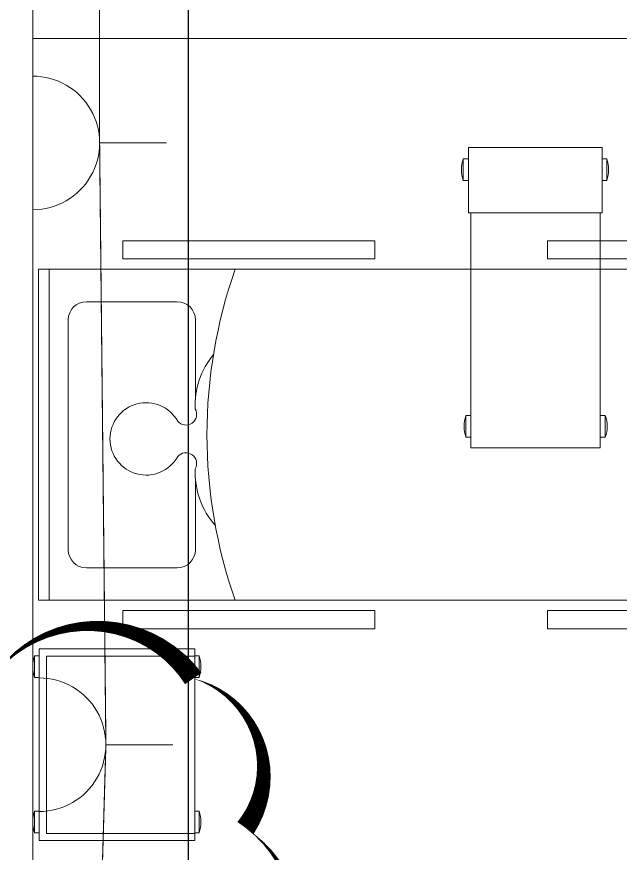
# Model space of a CAD drawing. Header units: metres. Extents: x 75097 to 220762, y -1557923 to -1361206.
# Drawn here: x 115088 to 116757, y -1438413 to -1436102 of the extents above; entities that cross this region are included whole.
import ezdxf

# ---------------------------------------------------------------- set-up
doc = ezdxf.new("R2010")
doc.units = ezdxf.units.M
doc.layers.get('0').update_dxf_attribs({"lineweight": 0})
doc.layers.add('A-100 - Copy$0$axes', color=8, linetype='Continuous')
for name, color, linetype, lineweight in [('A-100 - Copy$0$Medical Equipment and Furniture', 8, 'Continuous', 0), ('A-100 - Copy$0$Medical Equipment and Furniture1', 8, 'Continuous', 5), ('A-100 - Copy$0$Walls', 8, 'Continuous', 0)]:
    doc.layers.add(name, color=color, linetype=linetype, lineweight=lineweight)
doc.layers.add('E-POWR', color=7, linetype='Continuous', lineweight=9, true_color=0x4e7e3e)
doc.layers.add('REV 01', color=7, linetype='Continuous', lineweight=0, true_color=0xe41b4d)

# ---------------------------------------------------------------- blocks, each defined once
blk = doc.blocks.new('NORMAL SOCKET')
at = {"layer": 'E-POWR'}
for p, q in [((0, 307.7), (0, 615.4)), ((-307.7, 0), (307.7, 0))]:
    blk.add_line(p, q, dxfattribs=at)
blk.add_ellipse((0, 0), major_axis=(32.8, 305.9), ratio=1, start_param=4.81904, end_param=7.960633, dxfattribs=at)
blk = doc.blocks.new('A-100 - Copy$0$Hospital Bed')
at = {"layer": 'A-100 - Copy$0$Medical Equipment and Furniture1'}
for p, q in [((38.338, -101.6315, 0), (38.338, -101.6815, 0)), ((38.338, -101.6315, 0), (39.0347, -101.6315, 0)), ((39.0347, -101.6315, 0), (39.0347, -101.6815, 0)), ((39.5123, -101.6315, 0), (40.209, -101.6315, 0)), ((39.5123, -101.6315, 0), (39.5123, -101.6815, 0)), ((40.209, -101.6315, 0), (40.209, -101.6815, 0)), ((38.338, -101.6815, 0), (39.0347, -101.6815, 0)), ((39.5123, -101.6815, 0), (40.209, -101.6815, 0)), ((38.105, -102.6245, 0), (38.105, -101.7101, 0)), ((38.105, -101.7101, 0), (40.4164, -101.7101, 0)), ((38.135, -102.6245, 0), (38.135, -101.7101, 0)), ((40.3864, -101.7101, 0), (40.3864, -102.6245, 0)), ((40.4164, -101.7101, 0), (40.4164, -102.6245, 0)), ((38.2374, -101.7997, 0), (38.4887, -101.7997, 0)), ((38.1874, -102.485, 0), (38.1874, -101.8497, 0)), ((38.5387, -102.0476, 0), (38.5387, -101.8497, 0)), ((38.5387, -102.485, 0), (38.5387, -102.264, 0)), ((38.4887, -102.535, 0), (38.2374, -102.535, 0)), ((40.4164, -102.6245, 0), (38.105, -102.6245, 0)), ((38.338, -102.6532, 0), (38.338, -102.7032, 0)), ((39.0347, -102.6532, 0), (38.338, -102.6532, 0)), ((39.0347, -102.6532, 0), (39.0347, -102.7032, 0)), ((40.209, -102.6532, 0), (39.5123, -102.6532, 0)), ((39.5123, -102.6532, 0), (39.5123, -102.7032, 0)), ((40.209, -102.6532, 0), (40.209, -102.7032, 0)), ((39.0347, -102.7032, 0), (38.338, -102.7032, 0)), ((40.209, -102.7032, 0), (39.5123, -102.7032, 0))]:
    blk.add_line(p, q, dxfattribs=at)
at = {"layer": 'A-100 - Copy$0$Medical Equipment and Furniture1', "elevation": 0}
for points in [[(38.6489, -102.6245), (38.6489, -102.6245), (38.6489, -102.6245), (38.6489, -102.6245), (38.6489, -102.6245), (38.6489, -102.6245), (38.6489, -102.6245), (38.6489, -102.6245), (38.6489, -102.6245), (38.6489, -102.6245), (38.6489, -102.6245), (38.6489, -102.6245), (38.6489, -102.6245), (38.6489, -102.6245), (38.6489, -102.6245), (38.6489, -102.6245), (38.6489, -102.6245), (38.6489, -102.6245), (38.6489, -102.6245), (38.6489, -102.6245), (38.6489, -102.6245), (38.6489, -102.6245), (38.6489, -102.6245), (38.6489, -102.6245), (38.6489, -102.6245), (38.6489, -102.6245), (38.6489, -102.6245), (38.6489, -102.6245), (38.6489, -102.6245), (38.6489, -102.6245), (38.6489, -102.6245), (38.6489, -102.6245), (38.6489, -102.6245), (38.6489, -102.6245), (38.6489, -102.6245), (38.6489, -102.6245), (38.6489, -102.6245), (38.6489, -102.6245), (38.6489, -102.6245), (38.6489, -102.6245), (38.6489, -102.6245), (38.6489, -102.6245), (38.6489, -102.6245), (38.6489, -102.6245), (38.6489, -102.6245), (38.6489, -102.6245), (38.6489, -102.6245), (38.6489, -102.6245), (38.6489, -102.6245), (38.6489, -102.6245), (38.6489, -102.6245), (38.6489, -102.6245), (38.6489, -102.6245), (38.6489, -102.6245), (38.6489, -102.6245), (38.6489, -102.6245), (38.6489, -102.6245), (38.6489, -102.6245), (38.6489, -102.6245), (38.6489, -102.6245), (38.6489, -102.6245), (38.6489, -102.6245), (38.6489, -102.6245), (38.6489, -102.6245), (38.6489, -102.6245), (38.6489, -102.6245), (38.6489, -102.6245), (38.6489, -102.6245), (38.6489, -102.6245), (38.6489, -102.6245), (38.6489, -102.6245), (38.6489, -102.6245), (38.6489, -102.6245), (38.6489, -102.6245), (38.6489, -102.6245), (38.6489, -102.6245), (38.6489, -102.6245), (38.6489, -102.6245), (38.6489, -102.6245), (38.6489, -102.6245), (38.6489, -102.6245), (38.6489, -102.6245), (38.6489, -102.6245), (38.6489, -102.6245), (38.6489, -102.6245), (38.6489, -102.6245), (38.6489, -102.6245), (38.6489, -102.6245), (38.6489, -102.6245), (38.6489, -102.6245), (38.6489, -102.6245), (38.6489, -102.6245), (38.6489, -102.6245), (38.6489, -102.6245), (38.6489, -102.6245), (38.6489, -102.6245), (38.6489, -102.6245), (38.6489, -102.6245), (38.6489, -102.6245), (38.6489, -102.6245), (38.6489, -102.6245), (38.6489, -102.6245), (38.6489, -102.6245), (38.6489, -102.6245), (38.6489, -102.6245), (38.6489, -102.6245), (38.6489, -102.6245), (38.6489, -102.6245), (38.6489, -102.6245), (38.6489, -102.6245), (38.6489, -102.6245), (38.6489, -102.6245), (38.6489, -102.6245), (38.6489, -102.6245), (38.6489, -102.6245), (38.6489, -102.6245), (38.6489, -102.6245), (38.6489, -102.6245), (38.6489, -102.6245), (38.6489, -102.6245), (38.6489, -102.6245), (38.6489, -102.6245), (38.6489, -102.6245), (38.6489, -102.6245), (38.6489, -102.6245), (38.6489, -102.6245), (38.6489, -102.6245), (38.6489, -102.6245), (38.6489, -102.6245), (38.6489, -102.6245), (38.6489, -102.6245), (38.6489, -102.6245), (38.6489, -102.6245), (38.6489, -102.6245), (38.6489, -102.6245), (38.6489, -102.6245), (38.6489, -102.6245), (38.6489, -102.6245), (38.6489, -102.6245), (38.6489, -102.6245), (38.6489, -102.6245), (38.6489, -102.6245), (38.6489, -102.6245), (38.6489, -102.6245), (38.6489, -102.6245), (38.6489, -102.6245), (38.6489, -102.6245), (38.6489, -102.6245), (38.6489, -102.6245), (38.6489, -102.6245), (38.6489, -102.6245), (38.6489, -102.6245), (38.6489, -102.6245), (38.6489, -102.6245), (38.6489, -102.6245), (38.6489, -102.6245), (38.6489, -102.6245), (38.6489, -102.6245), (38.6489, -102.6245), (38.6489, -102.6245), (38.6489, -102.6245), (38.6489, -102.6245), (38.6489, -102.6245), (38.6489, -102.6245), (38.6489, -102.6245), (38.6489, -102.6245), (38.6489, -102.6245), (38.6489, -102.6245), (38.6489, -102.6245), (38.6489, -102.6245), (38.6489, -102.6245), (38.6489, -102.6245), (38.6489, -102.6245), (38.6489, -102.6245), (38.6489, -102.6245), (38.6489, -102.6245), (38.6489, -102.6245), (38.6489, -102.6245), (38.6489, -102.6245), (38.6489, -102.6245), (38.6489, -102.6245), (38.6489, -102.6245), (38.6489, -102.6245), (38.6489, -102.6245), (38.6489, -102.6245), (38.6489, -102.6245), (38.6489, -102.6245), (38.6489, -102.6245), (38.6489, -102.6245), (38.6489, -102.6245), (38.6489, -102.6245), (38.6489, -102.6245), (38.6489, -102.6245), (38.6489, -102.6245), (38.6489, -102.6245), (38.6489, -102.6245), (38.6489, -102.6245), (38.6489, -102.6245), (38.6489, -102.6245), (38.6489, -102.6245), (38.6489, -102.6245), (38.6489, -102.6245), (38.6489, -102.6245), (38.6489, -102.6245), (38.6489, -102.6245), (38.6489, -102.6245), (38.6489, -102.6245), (38.6489, -102.6245), (38.6489, -102.6245), (38.6489, -102.6245), (38.6489, -102.6245), (38.6489, -102.6245), (38.6489, -102.6245), (38.6489, -102.6245), (38.6489, -102.6245), (38.6489, -102.6245), (38.6489, -102.6245), (38.6489, -102.6245), (38.6489, -102.6245)], [(38.6489, -102.6245), (38.6489, -102.6245), (38.6489, -102.6245), (38.6489, -102.6245), (38.6489, -102.6245), (38.6489, -102.6245), (38.6489, -102.6245), (38.6489, -102.6245), (38.6489, -102.6245), (38.6489, -102.6245), (38.6489, -102.6245), (38.6489, -102.6245), (38.6489, -102.6245), (38.6489, -102.6245), (38.6489, -102.6245), (38.6489, -102.6245), (38.6489, -102.6245), (38.6489, -102.6245), (38.6489, -102.6245), (38.6489, -102.6245), (38.6489, -102.6245), (38.6489, -102.6245), (38.6489, -102.6245), (38.6489, -102.6245), (38.6489, -102.6245), (38.6489, -102.6245), (38.6489, -102.6245), (38.6489, -102.6245), (38.6489, -102.6245), (38.6489, -102.6245), (38.6489, -102.6245), (38.6489, -102.6245), (38.6489, -102.6245), (38.6489, -102.6245), (38.6489, -102.6245), (38.6489, -102.6245), (38.6489, -102.6245), (38.6489, -102.6245), (38.6489, -102.6245), (38.6489, -102.6245), (38.6489, -102.6245), (38.6489, -102.6245), (38.6489, -102.6245), (38.6489, -102.6245), (38.6489, -102.6245), (38.6489, -102.6245), (38.6489, -102.6245), (38.6489, -102.6245), (38.6489, -102.6245), (38.6489, -102.6245), (38.6489, -102.6245), (38.6489, -102.6245), (38.6489, -102.6245), (38.6489, -102.6245), (38.6489, -102.6245), (38.6489, -102.6245), (38.6489, -102.6245), (38.6489, -102.6245), (38.6489, -102.6245), (38.6489, -102.6245), (38.6489, -102.6245), (38.6489, -102.6245), (38.6489, -102.6245), (38.6489, -102.6245), (38.6489, -102.6245), (38.6489, -102.6245), (38.6489, -102.6245), (38.6489, -102.6245), (38.6489, -102.6245), (38.6489, -102.6245), (38.6489, -102.6245), (38.6489, -102.6245), (38.6489, -102.6245), (38.6489, -102.6245), (38.6489, -102.6245), (38.6489, -102.6245), (38.6489, -102.6245), (38.6489, -102.6245), (38.6489, -102.6245), (38.6489, -102.6245), (38.6489, -102.6245), (38.6489, -102.6245), (38.6489, -102.6245), (38.6489, -102.6245), (38.6489, -102.6245), (38.6489, -102.6245), (38.6489, -102.6245), (38.6489, -102.6245), (38.6489, -102.6245), (38.6489, -102.6245), (38.6489, -102.6245), (38.6489, -102.6245), (38.6489, -102.6245), (38.6489, -102.6245), (38.6489, -102.6245), (38.6489, -102.6245), (38.6489, -102.6245), (38.6489, -102.6245), (38.6489, -102.6245), (38.6489, -102.6245), (38.6489, -102.6245), (38.6489, -102.6245), (38.6489, -102.6245), (38.6489, -102.6245), (38.6489, -102.6245), (38.6489, -102.6245), (38.6489, -102.6245), (38.6489, -102.6245), (38.6489, -102.6245), (38.6489, -102.6245), (38.6489, -102.6245), (38.6489, -102.6245), (38.6489, -102.6245), (38.6489, -102.6245), (38.6489, -102.6245), (38.6489, -102.6245), (38.6489, -102.6245), (38.6489, -102.6245), (38.6489, -102.6245), (38.6489, -102.6245), (38.6489, -102.6245), (38.6489, -102.6245), (38.6489, -102.6245), (38.6489, -102.6245), (38.6489, -102.6245), (38.6489, -102.6245), (38.6489, -102.6245), (38.6489, -102.6245), (38.6489, -102.6245), (38.6489, -102.6245), (38.6489, -102.6245), (38.6489, -102.6245), (38.6489, -102.6245), (38.6489, -102.6245), (38.6489, -102.6245), (38.6489, -102.6245), (38.6489, -102.6245), (38.6489, -102.6245), (38.6489, -102.6245), (38.6489, -102.6245), (38.6489, -102.6245), (38.6489, -102.6245), (38.6489, -102.6245), (38.6489, -102.6245), (38.6489, -102.6245), (38.6489, -102.6245), (38.6489, -102.6245), (38.6489, -102.6245), (38.6489, -102.6245), (38.6489, -102.6245), (38.6489, -102.6245), (38.6489, -102.6245), (38.6489, -102.6245), (38.6489, -102.6245), (38.6489, -102.6245), (38.6489, -102.6245), (38.6489, -102.6245), (38.6489, -102.6245), (38.6489, -102.6245), (38.6489, -102.6245), (38.6489, -102.6245), (38.6489, -102.6245), (38.6489, -102.6245), (38.6489, -102.6245), (38.6489, -102.6245), (38.6489, -102.6245), (38.6489, -102.6245), (38.6489, -102.6245), (38.6489, -102.6245), (38.6489, -102.6245), (38.6489, -102.6245), (38.6489, -102.6245), (38.6489, -102.6245), (38.6489, -102.6245), (38.6489, -102.6245), (38.6489, -102.6245), (38.6489, -102.6245), (38.6489, -102.6245), (38.6489, -102.6245), (38.6489, -102.6245), (38.6489, -102.6245), (38.6489, -102.6245), (38.6489, -102.6245), (38.6489, -102.6245), (38.6489, -102.6245), (38.6489, -102.6245), (38.6489, -102.6245), (38.6489, -102.6245), (38.6489, -102.6245), (38.6489, -102.6245), (38.6489, -102.6245), (38.6489, -102.6245), (38.6489, -102.6245), (38.6489, -102.6245), (38.6489, -102.6245), (38.6489, -102.6245), (38.6489, -102.6245), (38.6489, -102.6245), (38.6489, -102.6245), (38.6489, -102.6245), (38.6489, -102.6245), (38.6489, -102.6245), (38.6489, -102.6245), (38.6489, -102.6245), (38.6489, -102.6245), (38.6489, -102.6245), (38.6489, -102.6245), (38.6489, -102.6245), (38.6489, -102.6245), (38.6489, -102.6245), (38.6489, -102.6245), (38.6489, -102.6245), (38.6489, -102.6245), (38.6489, -102.6245)], [(38.6489, -102.6245), (38.6489, -102.6245), (38.6489, -102.6245), (38.6489, -102.6245), (38.6489, -102.6245), (38.6489, -102.6245), (38.6489, -102.6245), (38.6489, -102.6245), (38.6489, -102.6245), (38.6489, -102.6245), (38.6489, -102.6245), (38.6489, -102.6245), (38.6489, -102.6245), (38.6489, -102.6245), (38.6489, -102.6245), (38.6489, -102.6245), (38.6489, -102.6245), (38.6489, -102.6245), (38.6489, -102.6245), (38.6489, -102.6245), (38.6489, -102.6245), (38.6489, -102.6245), (38.6489, -102.6245), (38.6489, -102.6245), (38.6489, -102.6245), (38.6489, -102.6245), (38.6489, -102.6245), (38.6489, -102.6245), (38.6489, -102.6245), (38.6489, -102.6245), (38.6489, -102.6245), (38.6489, -102.6245), (38.6489, -102.6245), (38.6489, -102.6245), (38.6489, -102.6245), (38.6489, -102.6245), (38.6489, -102.6245), (38.6489, -102.6245), (38.6489, -102.6245), (38.6489, -102.6245), (38.6489, -102.6245), (38.6489, -102.6245), (38.6489, -102.6245), (38.6489, -102.6245), (38.6489, -102.6245), (38.6489, -102.6245), (38.6489, -102.6245), (38.6489, -102.6245), (38.6489, -102.6245), (38.6489, -102.6245), (38.6489, -102.6245), (38.6489, -102.6245), (38.6489, -102.6245), (38.6489, -102.6245), (38.6489, -102.6245), (38.6489, -102.6245), (38.6489, -102.6245), (38.6489, -102.6245), (38.6489, -102.6245), (38.6489, -102.6245), (38.6489, -102.6245), (38.6489, -102.6245), (38.6489, -102.6245), (38.6489, -102.6245), (38.6489, -102.6245), (38.6489, -102.6245), (38.6489, -102.6245), (38.6489, -102.6245), (38.6489, -102.6245), (38.6489, -102.6245), (38.6489, -102.6245), (38.6489, -102.6245), (38.6489, -102.6245), (38.6489, -102.6245), (38.6489, -102.6245), (38.6489, -102.6245), (38.6489, -102.6245), (38.6489, -102.6245), (38.6489, -102.6245), (38.6489, -102.6245), (38.6489, -102.6245), (38.6489, -102.6245), (38.6489, -102.6245), (38.6489, -102.6245), (38.6489, -102.6245), (38.6489, -102.6245), (38.6489, -102.6245), (38.6489, -102.6245), (38.6489, -102.6245), (38.6489, -102.6245), (38.6489, -102.6245), (38.6489, -102.6245), (38.6489, -102.6245), (38.6489, -102.6245), (38.6489, -102.6245), (38.6489, -102.6245), (38.6489, -102.6245), (38.6489, -102.6245), (38.6489, -102.6245), (38.6489, -102.6245), (38.6489, -102.6245), (38.6489, -102.6245), (38.6489, -102.6245), (38.6489, -102.6245), (38.6489, -102.6245), (38.6489, -102.6245), (38.6489, -102.6245), (38.6489, -102.6245), (38.6489, -102.6245), (38.6489, -102.6245), (38.6489, -102.6245), (38.6489, -102.6245), (38.6489, -102.6245), (38.6489, -102.6245), (38.6489, -102.6245), (38.6489, -102.6245), (38.6489, -102.6245), (38.6489, -102.6245), (38.6489, -102.6245), (38.6489, -102.6245), (38.6489, -102.6245), (38.6489, -102.6245), (38.6489, -102.6245), (38.6489, -102.6245), (38.6489, -102.6245), (38.6489, -102.6245), (38.6489, -102.6245), (38.6489, -102.6245), (38.6489, -102.6245), (38.6489, -102.6245), (38.6489, -102.6245), (38.6489, -102.6245), (38.6489, -102.6245), (38.6489, -102.6245), (38.6489, -102.6245), (38.6489, -102.6245), (38.6489, -102.6245), (38.6489, -102.6245), (38.6489, -102.6245), (38.6489, -102.6245), (38.6489, -102.6245), (38.6489, -102.6245), (38.6489, -102.6245), (38.6489, -102.6245), (38.6489, -102.6245), (38.6489, -102.6245), (38.6489, -102.6245), (38.6489, -102.6245), (38.6489, -102.6245), (38.6489, -102.6245), (38.6489, -102.6245), (38.6489, -102.6245), (38.6489, -102.6245), (38.6489, -102.6245), (38.6489, -102.6245), (38.6489, -102.6245), (38.6489, -102.6245), (38.6489, -102.6245), (38.6489, -102.6245), (38.6489, -102.6245), (38.6489, -102.6245), (38.6489, -102.6245), (38.6489, -102.6245), (38.6489, -102.6245), (38.6489, -102.6245), (38.6489, -102.6245), (38.6489, -102.6245), (38.6489, -102.6245), (38.6489, -102.6245), (38.6489, -102.6245), (38.6489, -102.6245), (38.6489, -102.6245), (38.6489, -102.6245), (38.6489, -102.6245), (38.6489, -102.6245), (38.6489, -102.6245), (38.6489, -102.6245), (38.6489, -102.6245), (38.6489, -102.6245), (38.6489, -102.6245), (38.6489, -102.6245), (38.6489, -102.6245), (38.6489, -102.6245), (38.6489, -102.6245), (38.6489, -102.6245), (38.6489, -102.6245), (38.6489, -102.6245), (38.6489, -102.6245), (38.6489, -102.6245), (38.6489, -102.6245), (38.6489, -102.6245), (38.6489, -102.6245), (38.6489, -102.6245), (38.6489, -102.6245), (38.6489, -102.6245), (38.6489, -102.6245), (38.6489, -102.6245), (38.6489, -102.6245), (38.6489, -102.6245), (38.6489, -102.6245), (38.6489, -102.6245), (38.6489, -102.6245), (38.6489, -102.6245), (38.6489, -102.6245), (38.6489, -102.6245), (38.6489, -102.6245), (38.6489, -102.6245), (38.6489, -102.6245), (38.6489, -102.6245), (38.6489, -102.6245), (38.6489, -102.6245), (38.6489, -102.6245), (38.6489, -102.6245), (38.6489, -102.6245), (38.6489, -102.6245), (38.6489, -102.6245), (38.6489, -102.6245), (38.6489, -102.6245), (38.6489, -102.6245), (38.6489, -102.6245), (38.6489, -102.6245), (38.6489, -102.6245), (38.6489, -102.6245), (38.6489, -102.6245), (38.6489, -102.6245), (38.6489, -102.6245), (38.6489, -102.6245), (38.6489, -102.6245), (38.6489, -102.6245), (38.6489, -102.6245), (38.6489, -102.6245), (38.6489, -102.6245), (38.6489, -102.6245), (38.6489, -102.6245), (38.6489, -102.6245), (38.6489, -102.6245), (38.6489, -102.6245), (38.6489, -102.6245), (38.6489, -102.6245), (38.6489, -102.6245), (38.6489, -102.6245), (38.6489, -102.6245), (38.6489, -102.6245), (38.6489, -102.6245), (38.6489, -102.6245), (38.6489, -102.6245), (38.6489, -102.6245), (38.6489, -102.6245), (38.6489, -102.6245), (38.6489, -102.6245), (38.6489, -102.6245), (38.6489, -102.6245), (38.6489, -102.6245), (38.6489, -102.6245), (38.6489, -102.6245), (38.6489, -102.6245), (38.6489, -102.6245), (38.6489, -102.6245), (38.6489, -102.6245), (38.6489, -102.6245), (38.6489, -102.6245), (38.6489, -102.6245), (38.6489, -102.6245), (38.6489, -102.6245), (38.6489, -102.6245), (38.6489, -102.6245), (38.6489, -102.6245), (38.6489, -102.6245), (38.6489, -102.6245), (38.6489, -102.6245), (38.6489, -102.6245), (38.6489, -102.6245), (38.6489, -102.6245), (38.6489, -102.6245), (38.6489, -102.6245), (38.6489, -102.6245), (38.6489, -102.6245)]]:
    blk.add_lwpolyline(points, close=True, dxfattribs=at)
for points in [[(38.6489, -102.6245), (38.6489, -102.6245), (38.6489, -102.6245), (38.6489, -102.6245), (38.6489, -102.6245), (38.6489, -102.6245), (38.6489, -102.6245), (38.6489, -102.6245)], [(38.6489, -102.6245), (38.6489, -102.6245), (38.6489, -102.6245), (38.6489, -102.6245), (38.6489, -102.6245), (38.6489, -102.6245), (38.6489, -102.6245), (38.6489, -102.6245), (38.6489, -102.6245), (38.6489, -102.6245), (38.6489, -102.6245), (38.6489, -102.6245), (38.6489, -102.6245), (38.6489, -102.6245), (38.6489, -102.6245), (38.6489, -102.6245), (38.6489, -102.6245), (38.6489, -102.6245), (38.6489, -102.6245), (38.6489, -102.6245), (38.6489, -102.6245), (38.6489, -102.6245), (38.6489, -102.6245), (38.6489, -102.6245), (38.6489, -102.6245), (38.6489, -102.6245), (38.6489, -102.6245), (38.6489, -102.6245), (38.6489, -102.6245), (38.6489, -102.6245), (38.6489, -102.6245), (38.6489, -102.6245), (38.6489, -102.6245), (38.6489, -102.6245), (38.6489, -102.6245), (38.6489, -102.6245), (38.6489, -102.6245), (38.6489, -102.6245), (38.6489, -102.6245), (38.6489, -102.6245), (38.6489, -102.6245), (38.6489, -102.6245), (38.6489, -102.6245), (38.6489, -102.6245), (38.6489, -102.6245), (38.6489, -102.6245), (38.6489, -102.6245), (38.6489, -102.6245), (38.6489, -102.6245), (38.6489, -102.6245), (38.6489, -102.6245), (38.6489, -102.6245), (38.6489, -102.6245), (38.6489, -102.6245), (38.6489, -102.6245), (38.6489, -102.6245), (38.6489, -102.6245), (38.6489, -102.6245), (38.6489, -102.6245), (38.6489, -102.6245), (38.6489, -102.6245), (38.6489, -102.6245), (38.6489, -102.6245), (38.6489, -102.6245), (38.6489, -102.6245), (38.6489, -102.6245), (38.6489, -102.6245), (38.6489, -102.6245), (38.6489, -102.6245), (38.6489, -102.6245), (38.6489, -102.6245), (38.6489, -102.6245), (38.6489, -102.6245), (38.6489, -102.6245), (38.6489, -102.6245), (38.6489, -102.6245), (38.6489, -102.6245), (38.6489, -102.6245), (38.6489, -102.6245), (38.6489, -102.6245), (38.6489, -102.6245), (38.6489, -102.6245), (38.6489, -102.6245), (38.6489, -102.6245), (38.6489, -102.6245), (38.6489, -102.6245), (38.6489, -102.6245), (38.6489, -102.6245), (38.6489, -102.6245), (38.6489, -102.6245), (38.6489, -102.6245), (38.6489, -102.6245), (38.6489, -102.6245), (38.6489, -102.6245), (38.6489, -102.6245), (38.6489, -102.6245), (38.6489, -102.6245), (38.6489, -102.6245), (38.6489, -102.6245), (38.6489, -102.6245), (38.6489, -102.6245), (38.6489, -102.6245), (38.6489, -102.6245), (38.6489, -102.6245), (38.6489, -102.6245), (38.6489, -102.6245), (38.6489, -102.6245), (38.6489, -102.6245), (38.6489, -102.6245), (38.6489, -102.6245), (38.6489, -102.6245)], [(38.6489, -102.6245), (38.6489, -102.6245), (38.6489, -102.6245), (38.6489, -102.6245), (38.6489, -102.6245), (38.6489, -102.6245), (38.6489, -102.6245), (38.6489, -102.6245), (38.6489, -102.6245), (38.6489, -102.6245), (38.6489, -102.6245), (38.6489, -102.6245), (38.6489, -102.6245), (38.6489, -102.6245), (38.6489, -102.6245), (38.6489, -102.6245), (38.6489, -102.6245)], [(38.6489, -102.6245), (38.6489, -102.6245), (38.6489, -102.6245), (38.6489, -102.6245), (38.6489, -102.6245), (38.6489, -102.6245), (38.6489, -102.6245)], [(38.6489, -102.6245), (38.6489, -102.6245), (38.6489, -102.6245), (38.6489, -102.6245), (38.6489, -102.6245), (38.6489, -102.6245), (38.6489, -102.6245), (38.6489, -102.6245), (38.6489, -102.6245), (38.6489, -102.6245), (38.6489, -102.6245), (38.6489, -102.6245)], [(38.6489, -102.6245), (38.6489, -102.6245), (38.6489, -102.6245), (38.6489, -102.6245), (38.6489, -102.6245), (38.6489, -102.6245), (38.6489, -102.6245), (38.6489, -102.6245), (38.6489, -102.6245), (38.6489, -102.6245), (38.6489, -102.6245), (38.6489, -102.6245), (38.6489, -102.6245), (38.6489, -102.6245), (38.6489, -102.6245), (38.6489, -102.6245), (38.6489, -102.6245), (38.6489, -102.6245), (38.6489, -102.6245), (38.6489, -102.6245), (38.6489, -102.6245), (38.6489, -102.6245), (38.6489, -102.6245), (38.6489, -102.6245), (38.6489, -102.6245), (38.6489, -102.6245), (38.6489, -102.6245), (38.6489, -102.6245), (38.6489, -102.6245), (38.6489, -102.6245), (38.6489, -102.6245), (38.6489, -102.6245), (38.6489, -102.6245), (38.6489, -102.6245), (38.6489, -102.6245), (38.6489, -102.6245), (38.6489, -102.6245), (38.6489, -102.6245), (38.6489, -102.6245), (38.6489, -102.6245), (38.6489, -102.6245), (38.6489, -102.6245), (38.6489, -102.6245), (38.6489, -102.6245), (38.6489, -102.6245), (38.6489, -102.6245), (38.6489, -102.6245), (38.6489, -102.6245), (38.6489, -102.6245), (38.6489, -102.6245), (38.6489, -102.6245), (38.6489, -102.6245), (38.6489, -102.6245), (38.6489, -102.6245), (38.6489, -102.6245), (38.6489, -102.6245), (38.6489, -102.6245), (38.6489, -102.6245), (38.6489, -102.6245), (38.6489, -102.6245), (38.6489, -102.6245), (38.6489, -102.6245), (38.6489, -102.6245), (38.6489, -102.6245), (38.6489, -102.6245), (38.6489, -102.6245), (38.6489, -102.6245), (38.6489, -102.6245), (38.6489, -102.6245), (38.6489, -102.6245), (38.6489, -102.6245), (38.6489, -102.6245), (38.6489, -102.6245), (38.6489, -102.6245), (38.6489, -102.6245), (38.6489, -102.6245), (38.6489, -102.6245), (38.6489, -102.6245), (38.6489, -102.6245), (38.6489, -102.6245), (38.6489, -102.6245), (38.6489, -102.6245), (38.6489, -102.6245), (38.6489, -102.6245), (38.6489, -102.6245), (38.6489, -102.6245), (38.6489, -102.6245), (38.6489, -102.6245), (38.6489, -102.6245)], [(38.6489, -102.6245), (38.6489, -102.6245), (38.6489, -102.6245), (38.6489, -102.6245), (38.6489, -102.6245), (38.6489, -102.6245), (38.6489, -102.6245), (38.6489, -102.6245), (38.6489, -102.6245), (38.6489, -102.6245), (38.6489, -102.6245), (38.6489, -102.6245), (38.6489, -102.6245), (38.6489, -102.6245), (38.6489, -102.6245), (38.6489, -102.6245), (38.6489, -102.6245), (38.6489, -102.6245), (38.6489, -102.6245), (38.6489, -102.6245), (38.6489, -102.6245), (38.6489, -102.6245), (38.6489, -102.6245), (38.6489, -102.6245), (38.6489, -102.6245), (38.6489, -102.6245), (38.6489, -102.6245), (38.6489, -102.6245), (38.6489, -102.6245), (38.6489, -102.6245), (38.6489, -102.6245), (38.6489, -102.6245), (38.6489, -102.6245), (38.6489, -102.6245), (38.6489, -102.6245), (38.6489, -102.6245), (38.6489, -102.6245), (38.6489, -102.6245), (38.6489, -102.6245), (38.6489, -102.6245), (38.6489, -102.6245), (38.6489, -102.6245), (38.6489, -102.6245), (38.6489, -102.6245), (38.6489, -102.6245), (38.6489, -102.6245), (38.6489, -102.6245), (38.6489, -102.6245), (38.6489, -102.6245), (38.6489, -102.6245), (38.6489, -102.6245), (38.6489, -102.6245), (38.6489, -102.6245), (38.6489, -102.6245)], [(38.6489, -102.6245), (38.6489, -102.6245), (38.6489, -102.6245), (38.6489, -102.6245), (38.6489, -102.6245), (38.6489, -102.6245), (38.6489, -102.6245), (38.6489, -102.6245), (38.6489, -102.6245), (38.6489, -102.6245)], [(38.6489, -102.6245), (38.6489, -102.6245), (38.6489, -102.6245), (38.6489, -102.6245), (38.6489, -102.6245), (38.6489, -102.6245), (38.6489, -102.6245), (38.6489, -102.6245), (38.6489, -102.6245), (38.6489, -102.6245)], [(38.6489, -102.6245), (38.6489, -102.6245), (38.6489, -102.6245), (38.6489, -102.6245), (38.6489, -102.6245), (38.6489, -102.6245), (38.6489, -102.6245), (38.6489, -102.6245), (38.6489, -102.6245), (38.6489, -102.6245), (38.6489, -102.6245), (38.6489, -102.6245), (38.6489, -102.6245), (38.6489, -102.6245), (38.6489, -102.6245)], [(38.6489, -102.6245), (38.6489, -102.6245), (38.6489, -102.6245), (38.6489, -102.6245), (38.6489, -102.6245), (38.6489, -102.6245), (38.6489, -102.6245), (38.6489, -102.6245), (38.6489, -102.6245), (38.6489, -102.6245)], [(38.6489, -102.6245), (38.6489, -102.6245), (38.6489, -102.6245), (38.6489, -102.6245), (38.6489, -102.6245), (38.6489, -102.6245), (38.6489, -102.6245)], [(38.6489, -102.6245), (38.6489, -102.6245), (38.6489, -102.6245), (38.6489, -102.6245), (38.6489, -102.6245), (38.6489, -102.6245), (38.6489, -102.6245), (38.6489, -102.6245), (38.6489, -102.6245), (38.6489, -102.6245)], [(38.6489, -102.6245), (38.6489, -102.6245), (38.6489, -102.6245), (38.6489, -102.6245), (38.6489, -102.6245), (38.6489, -102.6245), (38.6489, -102.6245), (38.6489, -102.6245), (38.6489, -102.6245), (38.6489, -102.6245), (38.6489, -102.6245), (38.6489, -102.6245), (38.6489, -102.6245), (38.6489, -102.6245), (38.6489, -102.6245), (38.6489, -102.6245), (38.6489, -102.6245), (38.6489, -102.6245)], [(38.6489, -102.6245), (38.6489, -102.6245), (38.6489, -102.6245), (38.6489, -102.6245), (38.6489, -102.6245), (38.6489, -102.6245), (38.6489, -102.6245), (38.6489, -102.6245), (38.6489, -102.6245)]]:
    blk.add_lwpolyline(points, dxfattribs=at)
at = {"layer": 'A-100 - Copy$0$Medical Equipment and Furniture1'}
for centre, radius, start, end in [((39.9488, -102.1673, 0), 1.378, 160.6222, 199.3778), ((38.2374, -101.8497, 0), 0.05, 90, 180), ((38.4887, -101.8497, 0), 0.05, 0, 90), ((38.7578, -102.0625, 0), 0.2195, 138.2973, 182.816), ((38.4026, -102.1558, 0), 0.1, 29.3037, 330.6963), ((38.5126, -102.0878, 0), 0.0297, 220.0437, 29.1003), ((38.5126, -102.2238, 0), 0.0297, 330.8997, 139.9563), ((38.7578, -102.2491, 0), 0.2195, 177.184, 219.6878), ((38.2374, -102.485, 0), 0.05, 180, 270), ((38.4887, -102.485, 0), 0.05, 270, 0)]:
    blk.add_arc(centre, radius, start, end, dxfattribs=at)
blk = doc.blocks.new('A-100 - Copy$0$HF13963-P')
at = {"layer": 'A-100 - Copy$0$Medical Equipment and Furniture1'}
for p, q in [((0.18, 0.185), (0, 0.185)), ((0, 0.185), (0, -0.185)), ((0.0915, 0.1995), (0.0315, 0.1995)), ((0.0315, 0.1995), (0.0315, 0.185)), ((0.0915, 0.1995), (0.0915, 0.185)), ((0.18, 0.185), (0.18, -0.185)), ((0.8007, 0.1919), (0.7407, 0.1919)), ((0.7407, 0.1919), (0.7407, 0.1788)), ((0.8007, 0.1919), (0.8007, 0.1788)), ((0.83, 0.1788), (0.18, 0.1788)), ((0.83, -0.1788), (0.83, 0.1788)), ((0.18, -0.1788), (0.83, -0.1788)), ((0.7407, -0.1788), (0.7407, -0.1933)), ((0.8007, -0.1788), (0.8007, -0.1933)), ((0.18, -0.185), (0, -0.185)), ((0.0315, -0.185), (0.0315, -0.1971)), ((0.0915, -0.1971), (0.0315, -0.1971)), ((0.0915, -0.185), (0.0915, -0.1971)), ((0.8007, -0.1933), (0.7407, -0.1933))]:
    blk.add_line(p, q, dxfattribs=at)
for centre, start, end in [((0.0615, 0.112), 71.0754, 108.9246), ((0.7707, 0.1044), 71.0754, 108.9246), ((0.0615, -0.1096), 251.0754, 288.9246), ((0.7707, -0.1058), 251.0754, 288.9246)]:
    blk.add_arc(centre, 0.0925, start, end, dxfattribs=at)
blk = doc.blocks.new('A-100 - Copy$0$HF10531-P')
at = {"layer": 'A-100 - Copy$0$Medical Equipment and Furniture1'}
for p, q in [((0.0791, 0.4424), (0.0191, 0.4424)), ((0.0191, 0.4424), (0.0191, 0.43)), ((0.0791, 0.4424), (0.0791, 0.43)), ((0.5086, 0.4424), (0.4486, 0.4424)), ((0.4486, 0.4424), (0.4486, 0.43)), ((0.5086, 0.4424), (0.5086, 0.43)), ((0.53, 0.43), (0, 0.43)), ((0, 0.43), (0, 0)), ((0.53, 0), (0.53, 0.43)), ((0.51, 0.41), (0.02, 0.41)), ((0.02, 0.41), (0.02, 0)), ((0.51, 0), (0.51, 0.41)), ((0, 0), (0.53, 0)), ((0.0191, -0.0124), (0.0191, 0)), ((0.0791, -0.0124), (0.0791, 0)), ((0.4486, -0.0124), (0.4486, 0)), ((0.5086, -0.0124), (0.5086, 0)), ((0.0791, -0.0124), (0.0191, -0.0124)), ((0.5086, -0.0124), (0.4486, -0.0124))]:
    blk.add_line(p, q, dxfattribs=at)
for points in [[(0.02, 0.41), (0.02, 0.41), (0.02, 0.41), (0.02, 0.41), (0.02, 0.41), (0.02, 0.41), (0.02, 0.41), (0.02, 0.41), (0.02, 0.41), (0.02, 0.41), (0.02, 0.41), (0.02, 0.41), (0.02, 0.41), (0.02, 0.41), (0.02, 0.41), (0.02, 0.41), (0.02, 0.41), (0.02, 0.41), (0.02, 0.41), (0.02, 0.41), (0.02, 0.41), (0.02, 0.41), (0.02, 0.41), (0.02, 0.41), (0.02, 0.41), (0.02, 0.41), (0.02, 0.41), (0.02, 0.41), (0.02, 0.41), (0.02, 0.41), (0.02, 0.41), (0.02, 0.41), (0.02, 0.41), (0.02, 0.41), (0.02, 0.41), (0.02, 0.41), (0.02, 0.41), (0.02, 0.41), (0.02, 0.41), (0.02, 0.41), (0.02, 0.41), (0.02, 0.41), (0.02, 0.41), (0.02, 0.41), (0.02, 0.41), (0.02, 0.41), (0.02, 0.41), (0.02, 0.41), (0.02, 0.41), (0.02, 0.41), (0.02, 0.41), (0.02, 0.41), (0.02, 0.41), (0.02, 0.41), (0.02, 0.41), (0.02, 0.41), (0.02, 0.41), (0.02, 0.41), (0.02, 0.41), (0.02, 0.41), (0.02, 0.41), (0.02, 0.41), (0.02, 0.41), (0.02, 0.41), (0.02, 0.41), (0.02, 0.41), (0.02, 0.41), (0.02, 0.41), (0.02, 0.41), (0.02, 0.41), (0.02, 0.41), (0.02, 0.41), (0.02, 0.41), (0.02, 0.41), (0.02, 0.41), (0.02, 0.41), (0.02, 0.41), (0.02, 0.41), (0.02, 0.41), (0.02, 0.41), (0.02, 0.41), (0.02, 0.41), (0.02, 0.41), (0.02, 0.41), (0.02, 0.41), (0.02, 0.41), (0.02, 0.41), (0.02, 0.41), (0.02, 0.41), (0.02, 0.41), (0.02, 0.41), (0.02, 0.41), (0.02, 0.41), (0.02, 0.41), (0.02, 0.41), (0.02, 0.41), (0.02, 0.41), (0.02, 0.41), (0.02, 0.41), (0.02, 0.41), (0.02, 0.41), (0.02, 0.41), (0.02, 0.41), (0.02, 0.41), (0.02, 0.41), (0.02, 0.41), (0.02, 0.41), (0.02, 0.41), (0.02, 0.41), (0.02, 0.41), (0.02, 0.41), (0.02, 0.41), (0.02, 0.41), (0.02, 0.41), (0.02, 0.41), (0.02, 0.41), (0.02, 0.41), (0.02, 0.41), (0.02, 0.41), (0.02, 0.41), (0.02, 0.41), (0.02, 0.41), (0.02, 0.41), (0.02, 0.41), (0.02, 0.41), (0.02, 0.41), (0.02, 0.41), (0.02, 0.41), (0.02, 0.41), (0.02, 0.41), (0.02, 0.41), (0.02, 0.41), (0.02, 0.41), (0.02, 0.41), (0.02, 0.41), (0.02, 0.41), (0.02, 0.41), (0.02, 0.41), (0.02, 0.41), (0.02, 0.41), (0.02, 0.41), (0.02, 0.41), (0.02, 0.41), (0.02, 0.41), (0.02, 0.41), (0.02, 0.41), (0.02, 0.41), (0.02, 0.41), (0.02, 0.41), (0.02, 0.41), (0.02, 0.41), (0.02, 0.41), (0.02, 0.41), (0.02, 0.41), (0.02, 0.41), (0.02, 0.41), (0.02, 0.41), (0.02, 0.41), (0.02, 0.41), (0.02, 0.41), (0.02, 0.41), (0.02, 0.41), (0.02, 0.41), (0.02, 0.41), (0.02, 0.41), (0.02, 0.41), (0.02, 0.41), (0.02, 0.41), (0.02, 0.41), (0.02, 0.41), (0.02, 0.41), (0.02, 0.41), (0.02, 0.41), (0.02, 0.41), (0.02, 0.41), (0.02, 0.41), (0.02, 0.41), (0.02, 0.41), (0.02, 0.41), (0.02, 0.41), (0.02, 0.41), (0.02, 0.41), (0.02, 0.41), (0.02, 0.41), (0.02, 0.41), (0.02, 0.41), (0.02, 0.41), (0.02, 0.41), (0.02, 0.41), (0.02, 0.41), (0.02, 0.41), (0.02, 0.41), (0.02, 0.41), (0.02, 0.41), (0.02, 0.41), (0.02, 0.41), (0.02, 0.41), (0.02, 0.41), (0.02, 0.41), (0.02, 0.41), (0.02, 0.41), (0.02, 0.41), (0.02, 0.41), (0.02, 0.41), (0.02, 0.41), (0.02, 0.41), (0.02, 0.41), (0.02, 0.41), (0.02, 0.41), (0.02, 0.41), (0.02, 0.41), (0.02, 0.41), (0.02, 0.41), (0.02, 0.41), (0.02, 0.41), (0.02, 0.41), (0.02, 0.41), (0.02, 0.41), (0.02, 0.41)], [(0.02, 0.41), (0.02, 0.41), (0.02, 0.41), (0.02, 0.41), (0.02, 0.41), (0.02, 0.41), (0.02, 0.41), (0.02, 0.41), (0.02, 0.41), (0.02, 0.41), (0.02, 0.41), (0.02, 0.41), (0.02, 0.41), (0.02, 0.41), (0.02, 0.41), (0.02, 0.41), (0.02, 0.41), (0.02, 0.41), (0.02, 0.41), (0.02, 0.41), (0.02, 0.41), (0.02, 0.41), (0.02, 0.41), (0.02, 0.41), (0.02, 0.41), (0.02, 0.41), (0.02, 0.41), (0.02, 0.41), (0.02, 0.41), (0.02, 0.41), (0.02, 0.41), (0.02, 0.41), (0.02, 0.41), (0.02, 0.41), (0.02, 0.41), (0.02, 0.41), (0.02, 0.41), (0.02, 0.41), (0.02, 0.41), (0.02, 0.41), (0.02, 0.41), (0.02, 0.41), (0.02, 0.41), (0.02, 0.41), (0.02, 0.41), (0.02, 0.41), (0.02, 0.41), (0.02, 0.41), (0.02, 0.41), (0.02, 0.41), (0.02, 0.41), (0.02, 0.41), (0.02, 0.41), (0.02, 0.41), (0.02, 0.41), (0.02, 0.41), (0.02, 0.41), (0.02, 0.41), (0.02, 0.41), (0.02, 0.41), (0.02, 0.41), (0.02, 0.41), (0.02, 0.41), (0.02, 0.41), (0.02, 0.41), (0.02, 0.41), (0.02, 0.41), (0.02, 0.41), (0.02, 0.41), (0.02, 0.41), (0.02, 0.41), (0.02, 0.41), (0.02, 0.41), (0.02, 0.41), (0.02, 0.41), (0.02, 0.41), (0.02, 0.41), (0.02, 0.41), (0.02, 0.41), (0.02, 0.41), (0.02, 0.41), (0.02, 0.41), (0.02, 0.41), (0.02, 0.41), (0.02, 0.41), (0.02, 0.41), (0.02, 0.41), (0.02, 0.41), (0.02, 0.41), (0.02, 0.41), (0.02, 0.41), (0.02, 0.41), (0.02, 0.41), (0.02, 0.41), (0.02, 0.41), (0.02, 0.41), (0.02, 0.41), (0.02, 0.41), (0.02, 0.41), (0.02, 0.41), (0.02, 0.41), (0.02, 0.41), (0.02, 0.41), (0.02, 0.41), (0.02, 0.41), (0.02, 0.41), (0.02, 0.41), (0.02, 0.41), (0.02, 0.41), (0.02, 0.41), (0.02, 0.41), (0.02, 0.41), (0.02, 0.41), (0.02, 0.41), (0.02, 0.41), (0.02, 0.41), (0.02, 0.41), (0.02, 0.41), (0.02, 0.41), (0.02, 0.41), (0.02, 0.41), (0.02, 0.41), (0.02, 0.41), (0.02, 0.41), (0.02, 0.41), (0.02, 0.41), (0.02, 0.41), (0.02, 0.41), (0.02, 0.41), (0.02, 0.41), (0.02, 0.41), (0.02, 0.41), (0.02, 0.41), (0.02, 0.41), (0.02, 0.41), (0.02, 0.41), (0.02, 0.41), (0.02, 0.41), (0.02, 0.41), (0.02, 0.41), (0.02, 0.41), (0.02, 0.41), (0.02, 0.41), (0.02, 0.41), (0.02, 0.41), (0.02, 0.41), (0.02, 0.41), (0.02, 0.41), (0.02, 0.41), (0.02, 0.41), (0.02, 0.41), (0.02, 0.41), (0.02, 0.41), (0.02, 0.41), (0.02, 0.41), (0.02, 0.41), (0.02, 0.41), (0.02, 0.41), (0.02, 0.41), (0.02, 0.41), (0.02, 0.41), (0.02, 0.41), (0.02, 0.41), (0.02, 0.41), (0.02, 0.41), (0.02, 0.41), (0.02, 0.41), (0.02, 0.41), (0.02, 0.41), (0.02, 0.41), (0.02, 0.41), (0.02, 0.41), (0.02, 0.41), (0.02, 0.41), (0.02, 0.41), (0.02, 0.41), (0.02, 0.41), (0.02, 0.41), (0.02, 0.41), (0.02, 0.41), (0.02, 0.41), (0.02, 0.41), (0.02, 0.41), (0.02, 0.41), (0.02, 0.41), (0.02, 0.41), (0.02, 0.41), (0.02, 0.41), (0.02, 0.41), (0.02, 0.41), (0.02, 0.41), (0.02, 0.41), (0.02, 0.41), (0.02, 0.41), (0.02, 0.41), (0.02, 0.41), (0.02, 0.41), (0.02, 0.41), (0.02, 0.41), (0.02, 0.41), (0.02, 0.41), (0.02, 0.41), (0.02, 0.41), (0.02, 0.41), (0.02, 0.41), (0.02, 0.41), (0.02, 0.41), (0.02, 0.41), (0.02, 0.41), (0.02, 0.41), (0.02, 0.41), (0.02, 0.41), (0.02, 0.41), (0.02, 0.41)], [(0.02, 0.41), (0.02, 0.41), (0.02, 0.41), (0.02, 0.41), (0.02, 0.41), (0.02, 0.41), (0.02, 0.41), (0.02, 0.41), (0.02, 0.41), (0.02, 0.41), (0.02, 0.41), (0.02, 0.41), (0.02, 0.41), (0.02, 0.41), (0.02, 0.41), (0.02, 0.41), (0.02, 0.41), (0.02, 0.41), (0.02, 0.41), (0.02, 0.41), (0.02, 0.41), (0.02, 0.41), (0.02, 0.41), (0.02, 0.41), (0.02, 0.41), (0.02, 0.41), (0.02, 0.41), (0.02, 0.41), (0.02, 0.41), (0.02, 0.41), (0.02, 0.41), (0.02, 0.41), (0.02, 0.41), (0.02, 0.41), (0.02, 0.41), (0.02, 0.41), (0.02, 0.41), (0.02, 0.41), (0.02, 0.41), (0.02, 0.41), (0.02, 0.41), (0.02, 0.41), (0.02, 0.41), (0.02, 0.41), (0.02, 0.41), (0.02, 0.41), (0.02, 0.41), (0.02, 0.41), (0.02, 0.41), (0.02, 0.41), (0.02, 0.41), (0.02, 0.41), (0.02, 0.41), (0.02, 0.41), (0.02, 0.41), (0.02, 0.41), (0.02, 0.41), (0.02, 0.41), (0.02, 0.41), (0.02, 0.41), (0.02, 0.41), (0.02, 0.41), (0.02, 0.41), (0.02, 0.41), (0.02, 0.41), (0.02, 0.41), (0.02, 0.41), (0.02, 0.41), (0.02, 0.41), (0.02, 0.41), (0.02, 0.41), (0.02, 0.41), (0.02, 0.41), (0.02, 0.41), (0.02, 0.41), (0.02, 0.41), (0.02, 0.41), (0.02, 0.41), (0.02, 0.41), (0.02, 0.41), (0.02, 0.41), (0.02, 0.41), (0.02, 0.41), (0.02, 0.41), (0.02, 0.41), (0.02, 0.41), (0.02, 0.41), (0.02, 0.41), (0.02, 0.41), (0.02, 0.41), (0.02, 0.41), (0.02, 0.41), (0.02, 0.41), (0.02, 0.41), (0.02, 0.41), (0.02, 0.41), (0.02, 0.41), (0.02, 0.41), (0.02, 0.41), (0.02, 0.41), (0.02, 0.41), (0.02, 0.41), (0.02, 0.41), (0.02, 0.41), (0.02, 0.41), (0.02, 0.41), (0.02, 0.41), (0.02, 0.41), (0.02, 0.41), (0.02, 0.41), (0.02, 0.41), (0.02, 0.41), (0.02, 0.41), (0.02, 0.41), (0.02, 0.41), (0.02, 0.41), (0.02, 0.41), (0.02, 0.41), (0.02, 0.41), (0.02, 0.41), (0.02, 0.41), (0.02, 0.41), (0.02, 0.41), (0.02, 0.41), (0.02, 0.41), (0.02, 0.41), (0.02, 0.41), (0.02, 0.41), (0.02, 0.41), (0.02, 0.41), (0.02, 0.41), (0.02, 0.41), (0.02, 0.41), (0.02, 0.41), (0.02, 0.41), (0.02, 0.41), (0.02, 0.41), (0.02, 0.41), (0.02, 0.41), (0.02, 0.41), (0.02, 0.41), (0.02, 0.41), (0.02, 0.41), (0.02, 0.41), (0.02, 0.41), (0.02, 0.41), (0.02, 0.41), (0.02, 0.41), (0.02, 0.41), (0.02, 0.41), (0.02, 0.41), (0.02, 0.41), (0.02, 0.41), (0.02, 0.41), (0.02, 0.41), (0.02, 0.41), (0.02, 0.41), (0.02, 0.41), (0.02, 0.41), (0.02, 0.41), (0.02, 0.41), (0.02, 0.41), (0.02, 0.41), (0.02, 0.41), (0.02, 0.41), (0.02, 0.41), (0.02, 0.41), (0.02, 0.41), (0.02, 0.41), (0.02, 0.41), (0.02, 0.41), (0.02, 0.41), (0.02, 0.41), (0.02, 0.41), (0.02, 0.41), (0.02, 0.41), (0.02, 0.41), (0.02, 0.41), (0.02, 0.41), (0.02, 0.41), (0.02, 0.41), (0.02, 0.41), (0.02, 0.41), (0.02, 0.41), (0.02, 0.41), (0.02, 0.41), (0.02, 0.41), (0.02, 0.41), (0.02, 0.41), (0.02, 0.41), (0.02, 0.41), (0.02, 0.41), (0.02, 0.41), (0.02, 0.41), (0.02, 0.41), (0.02, 0.41), (0.02, 0.41), (0.02, 0.41), (0.02, 0.41), (0.02, 0.41), (0.02, 0.41), (0.02, 0.41), (0.02, 0.41), (0.02, 0.41), (0.02, 0.41), (0.02, 0.41), (0.02, 0.41), (0.02, 0.41), (0.02, 0.41), (0.02, 0.41), (0.02, 0.41), (0.02, 0.41), (0.02, 0.41), (0.02, 0.41), (0.02, 0.41), (0.02, 0.41), (0.02, 0.41), (0.02, 0.41), (0.02, 0.41), (0.02, 0.41), (0.02, 0.41), (0.02, 0.41), (0.02, 0.41), (0.02, 0.41), (0.02, 0.41), (0.02, 0.41), (0.02, 0.41), (0.02, 0.41), (0.02, 0.41), (0.02, 0.41), (0.02, 0.41), (0.02, 0.41), (0.02, 0.41), (0.02, 0.41), (0.02, 0.41), (0.02, 0.41), (0.02, 0.41), (0.02, 0.41), (0.02, 0.41), (0.02, 0.41), (0.02, 0.41), (0.02, 0.41), (0.02, 0.41), (0.02, 0.41), (0.02, 0.41), (0.02, 0.41), (0.02, 0.41), (0.02, 0.41), (0.02, 0.41), (0.02, 0.41), (0.02, 0.41), (0.02, 0.41), (0.02, 0.41), (0.02, 0.41), (0.02, 0.41), (0.02, 0.41), (0.02, 0.41), (0.02, 0.41), (0.02, 0.41), (0.02, 0.41), (0.02, 0.41), (0.02, 0.41), (0.02, 0.41), (0.02, 0.41), (0.02, 0.41), (0.02, 0.41), (0.02, 0.41), (0.02, 0.41), (0.02, 0.41), (0.02, 0.41), (0.02, 0.41), (0.02, 0.41), (0.02, 0.41), (0.02, 0.41), (0.02, 0.41), (0.02, 0.41), (0.02, 0.41)]]:
    blk.add_lwpolyline(points, close=True, dxfattribs=at)
for points in [[(0.02, 0.41), (0.02, 0.41), (0.02, 0.41), (0.02, 0.41), (0.02, 0.41), (0.02, 0.41), (0.02, 0.41), (0.02, 0.41)], [(0.02, 0.41), (0.02, 0.41), (0.02, 0.41), (0.02, 0.41), (0.02, 0.41), (0.02, 0.41), (0.02, 0.41), (0.02, 0.41), (0.02, 0.41), (0.02, 0.41), (0.02, 0.41), (0.02, 0.41), (0.02, 0.41), (0.02, 0.41), (0.02, 0.41), (0.02, 0.41), (0.02, 0.41), (0.02, 0.41), (0.02, 0.41), (0.02, 0.41), (0.02, 0.41), (0.02, 0.41), (0.02, 0.41), (0.02, 0.41), (0.02, 0.41), (0.02, 0.41), (0.02, 0.41), (0.02, 0.41), (0.02, 0.41), (0.02, 0.41), (0.02, 0.41), (0.02, 0.41), (0.02, 0.41), (0.02, 0.41), (0.02, 0.41), (0.02, 0.41), (0.02, 0.41), (0.02, 0.41), (0.02, 0.41), (0.02, 0.41), (0.02, 0.41), (0.02, 0.41), (0.02, 0.41), (0.02, 0.41), (0.02, 0.41), (0.02, 0.41), (0.02, 0.41), (0.02, 0.41), (0.02, 0.41), (0.02, 0.41), (0.02, 0.41), (0.02, 0.41), (0.02, 0.41), (0.02, 0.41), (0.02, 0.41), (0.02, 0.41), (0.02, 0.41), (0.02, 0.41), (0.02, 0.41), (0.02, 0.41), (0.02, 0.41), (0.02, 0.41), (0.02, 0.41), (0.02, 0.41), (0.02, 0.41), (0.02, 0.41), (0.02, 0.41), (0.02, 0.41), (0.02, 0.41), (0.02, 0.41), (0.02, 0.41), (0.02, 0.41), (0.02, 0.41), (0.02, 0.41), (0.02, 0.41), (0.02, 0.41), (0.02, 0.41), (0.02, 0.41), (0.02, 0.41), (0.02, 0.41), (0.02, 0.41), (0.02, 0.41), (0.02, 0.41), (0.02, 0.41), (0.02, 0.41), (0.02, 0.41), (0.02, 0.41), (0.02, 0.41), (0.02, 0.41), (0.02, 0.41), (0.02, 0.41), (0.02, 0.41), (0.02, 0.41), (0.02, 0.41), (0.02, 0.41), (0.02, 0.41), (0.02, 0.41), (0.02, 0.41), (0.02, 0.41), (0.02, 0.41), (0.02, 0.41), (0.02, 0.41), (0.02, 0.41), (0.02, 0.41), (0.02, 0.41), (0.02, 0.41), (0.02, 0.41), (0.02, 0.41), (0.02, 0.41), (0.02, 0.41), (0.02, 0.41)], [(0.02, 0.41), (0.02, 0.41), (0.02, 0.41), (0.02, 0.41), (0.02, 0.41), (0.02, 0.41), (0.02, 0.41), (0.02, 0.41), (0.02, 0.41), (0.02, 0.41), (0.02, 0.41), (0.02, 0.41), (0.02, 0.41), (0.02, 0.41), (0.02, 0.41), (0.02, 0.41), (0.02, 0.41)], [(0.02, 0.41), (0.02, 0.41), (0.02, 0.41), (0.02, 0.41), (0.02, 0.41), (0.02, 0.41), (0.02, 0.41)], [(0.02, 0.41), (0.02, 0.41), (0.02, 0.41), (0.02, 0.41), (0.02, 0.41), (0.02, 0.41), (0.02, 0.41), (0.02, 0.41), (0.02, 0.41), (0.02, 0.41), (0.02, 0.41), (0.02, 0.41)], [(0.02, 0.41), (0.02, 0.41), (0.02, 0.41), (0.02, 0.41), (0.02, 0.41), (0.02, 0.41), (0.02, 0.41), (0.02, 0.41), (0.02, 0.41), (0.02, 0.41), (0.02, 0.41), (0.02, 0.41), (0.02, 0.41), (0.02, 0.41), (0.02, 0.41), (0.02, 0.41), (0.02, 0.41), (0.02, 0.41), (0.02, 0.41), (0.02, 0.41), (0.02, 0.41), (0.02, 0.41), (0.02, 0.41), (0.02, 0.41), (0.02, 0.41), (0.02, 0.41), (0.02, 0.41), (0.02, 0.41), (0.02, 0.41), (0.02, 0.41), (0.02, 0.41), (0.02, 0.41), (0.02, 0.41), (0.02, 0.41), (0.02, 0.41), (0.02, 0.41), (0.02, 0.41), (0.02, 0.41), (0.02, 0.41), (0.02, 0.41), (0.02, 0.41), (0.02, 0.41), (0.02, 0.41), (0.02, 0.41), (0.02, 0.41), (0.02, 0.41), (0.02, 0.41), (0.02, 0.41), (0.02, 0.41), (0.02, 0.41), (0.02, 0.41), (0.02, 0.41), (0.02, 0.41), (0.02, 0.41), (0.02, 0.41), (0.02, 0.41), (0.02, 0.41), (0.02, 0.41), (0.02, 0.41), (0.02, 0.41), (0.02, 0.41), (0.02, 0.41), (0.02, 0.41), (0.02, 0.41), (0.02, 0.41), (0.02, 0.41), (0.02, 0.41), (0.02, 0.41), (0.02, 0.41), (0.02, 0.41), (0.02, 0.41), (0.02, 0.41), (0.02, 0.41), (0.02, 0.41), (0.02, 0.41), (0.02, 0.41), (0.02, 0.41), (0.02, 0.41), (0.02, 0.41), (0.02, 0.41), (0.02, 0.41), (0.02, 0.41), (0.02, 0.41), (0.02, 0.41), (0.02, 0.41), (0.02, 0.41), (0.02, 0.41), (0.02, 0.41), (0.02, 0.41)], [(0.02, 0.41), (0.02, 0.41), (0.02, 0.41), (0.02, 0.41), (0.02, 0.41), (0.02, 0.41), (0.02, 0.41), (0.02, 0.41), (0.02, 0.41), (0.02, 0.41), (0.02, 0.41), (0.02, 0.41), (0.02, 0.41), (0.02, 0.41), (0.02, 0.41), (0.02, 0.41), (0.02, 0.41), (0.02, 0.41), (0.02, 0.41), (0.02, 0.41), (0.02, 0.41), (0.02, 0.41), (0.02, 0.41), (0.02, 0.41), (0.02, 0.41), (0.02, 0.41), (0.02, 0.41), (0.02, 0.41), (0.02, 0.41), (0.02, 0.41), (0.02, 0.41), (0.02, 0.41), (0.02, 0.41), (0.02, 0.41), (0.02, 0.41), (0.02, 0.41), (0.02, 0.41), (0.02, 0.41), (0.02, 0.41), (0.02, 0.41), (0.02, 0.41), (0.02, 0.41), (0.02, 0.41), (0.02, 0.41), (0.02, 0.41), (0.02, 0.41), (0.02, 0.41), (0.02, 0.41), (0.02, 0.41), (0.02, 0.41), (0.02, 0.41), (0.02, 0.41), (0.02, 0.41), (0.02, 0.41)], [(0.02, 0.41), (0.02, 0.41), (0.02, 0.41), (0.02, 0.41), (0.02, 0.41), (0.02, 0.41), (0.02, 0.41), (0.02, 0.41), (0.02, 0.41), (0.02, 0.41)], [(0.02, 0.41), (0.02, 0.41), (0.02, 0.41), (0.02, 0.41), (0.02, 0.41), (0.02, 0.41), (0.02, 0.41), (0.02, 0.41), (0.02, 0.41), (0.02, 0.41)], [(0.02, 0.41), (0.02, 0.41), (0.02, 0.41), (0.02, 0.41), (0.02, 0.41), (0.02, 0.41), (0.02, 0.41), (0.02, 0.41), (0.02, 0.41), (0.02, 0.41), (0.02, 0.41), (0.02, 0.41), (0.02, 0.41), (0.02, 0.41), (0.02, 0.41)], [(0.02, 0.41), (0.02, 0.41), (0.02, 0.41), (0.02, 0.41), (0.02, 0.41), (0.02, 0.41), (0.02, 0.41), (0.02, 0.41), (0.02, 0.41), (0.02, 0.41)], [(0.02, 0.41), (0.02, 0.41), (0.02, 0.41), (0.02, 0.41), (0.02, 0.41), (0.02, 0.41), (0.02, 0.41)], [(0.02, 0.41), (0.02, 0.41), (0.02, 0.41), (0.02, 0.41), (0.02, 0.41), (0.02, 0.41), (0.02, 0.41), (0.02, 0.41), (0.02, 0.41), (0.02, 0.41)], [(0.02, 0.41), (0.02, 0.41), (0.02, 0.41), (0.02, 0.41), (0.02, 0.41), (0.02, 0.41), (0.02, 0.41), (0.02, 0.41), (0.02, 0.41), (0.02, 0.41), (0.02, 0.41), (0.02, 0.41), (0.02, 0.41), (0.02, 0.41), (0.02, 0.41), (0.02, 0.41), (0.02, 0.41), (0.02, 0.41)], [(0.02, 0.41), (0.02, 0.41), (0.02, 0.41), (0.02, 0.41), (0.02, 0.41), (0.02, 0.41), (0.02, 0.41), (0.02, 0.41), (0.02, 0.41)]]:
    blk.add_lwpolyline(points, dxfattribs=at)
for centre, start, end in [((0.0491, 0.3549), 71.0754, 108.9246), ((0.4786, 0.3549), 71.0754, 108.9246), ((0.0491, 0.0751), 251.0754, 288.9246), ((0.4786, 0.0751), 251.0754, 288.9246)]:
    blk.add_arc(centre, 0.0925, start, end, dxfattribs=at)
blk = doc.blocks.new('A-100 - Copy')
at = {"layer": 'A-100 - Copy$0$axes'}
blk.add_line((115563.3, -1477297.4, 0), (115563.3, -1366771.9, 0), dxfattribs=at)
blk.add_line((115563.3, -1477297.4, 0), (115563.3, -1366771.9, 0), dxfattribs=at)
at = {"layer": 'A-100 - Copy$0$Medical Equipment and Furniture'}
blk.add_line((117632.9, -1436161.7, 2.4), (115132.9, -1436161.7, 2.4), dxfattribs=at)
at = {"layer": 'A-100 - Copy$0$Walls'}
blk.add_line((115132.9, -1433902.7, 2.4), (115132.9, -1440572.7, 2.4), dxfattribs=at)
at = {"layer": 'A-100 - Copy$0$Medical Equipment and Furniture', "zscale": 1000}
for name, p, xscale, yscale, rotation in [('A-100 - Copy$0$HF13963-P', (116522, -1436463, 2.4), -1000.000000000001, 1000.000000000001, 89.99999880791077), ('A-100 - Copy$0$Hospital Bed', (77043.5, -1539423.9, 2.4), -1000, 1000, 180)]:
    blk.add_blockref(name, p, dxfattribs=dict(at, xscale=xscale, yscale=yscale, rotation=rotation))
at = {"layer": 'A-100 - Copy$0$Medical Equipment and Furniture', "extrusion": (-6.40204e-11, 1.551e-10, -1), "xscale": 999.9999999999984, "yscale": 999.9999999999984, "zscale": -999.9999999999999, "rotation": 269.9999988079107}
blk.add_blockref('A-100 - Copy$0$HF10531-P', (-115580.3, -1437848, -2.4), dxfattribs=at)

msp = doc.modelspace()

# ---------------------------------------------------------------- linework, layer by layer
at = {"layer": 'E-POWR', "const_width": 3, "elevation": 2.4}
msp.add_lwpolyline([(120671.4, -1437266), (120671.4, -1436007), (120646.5, -1435019.6), (119700.8, -1434073.8), (115336.1, -1434073.8), (115317.5, -1435870.5), (115317.5, -1436450.3), (115334.9, -1438113), (115317.5, -1438711.4), (115334.9, -1440225.3)], dxfattribs=at)

# ---------------------------------------------------------------- block references
at = {"layer": 'E-POWR', "color": 85, "xscale": -0.6, "yscale": 0.6, "zscale": 0.6, "rotation": 270}
for p in [(115132.9, -1436450.3, 2.4), (115150.3, -1438113, 2.4)]:
    msp.add_blockref('NORMAL SOCKET', p, dxfattribs=at)

# ---------------------------------------------------------------- next in the draw order: block references
msp.add_blockref('A-100 - Copy', (0, 0))

# ---------------------------------------------------------------- next in the draw order: linework, layer by layer
at = {"layer": 'REV 01', "elevation": 0}
msp.add_lwpolyline([(108892.4, -1438512.2, 0, 55.7, -0.520567), (108892.4, -1437929.9, 0, 55.7, -0.520567), (109449.4, -1437929.9, 0, 55.7, -0.520567), (110006.4, -1437929.9, 0, 55.7, -0.520567), (110563.5, -1437929.9, 0, 55.7, -0.520567), (111120.5, -1437929.9, 0, 55.7, -0.520567), (111677.5, -1437929.9, 0, 55.7, -0.520567), (112234.5, -1437929.9, 0, 55.7, -0.520567), (112791.5, -1437929.9, 0, 55.7, -0.520567), (113348.5, -1437929.9, 0, 55.7, -0.520567), (113905.6, -1437929.9, 0, 55.7, -0.520567), (114462.6, -1437929.9, 0, 55.7, -0.520567), (115019.6, -1437929.9, 0, 55.7, -0.520567), (115576.6, -1437929.9, 0, 55.7, -0.520567), (115720.9, -1438342.7, 0, 55.7, -0.520567), (115720.9, -1438899.7, 0, 55.7, -0.520567)], format="xyseb", dxfattribs=at)

doc.saveas('drawing.dxf')
